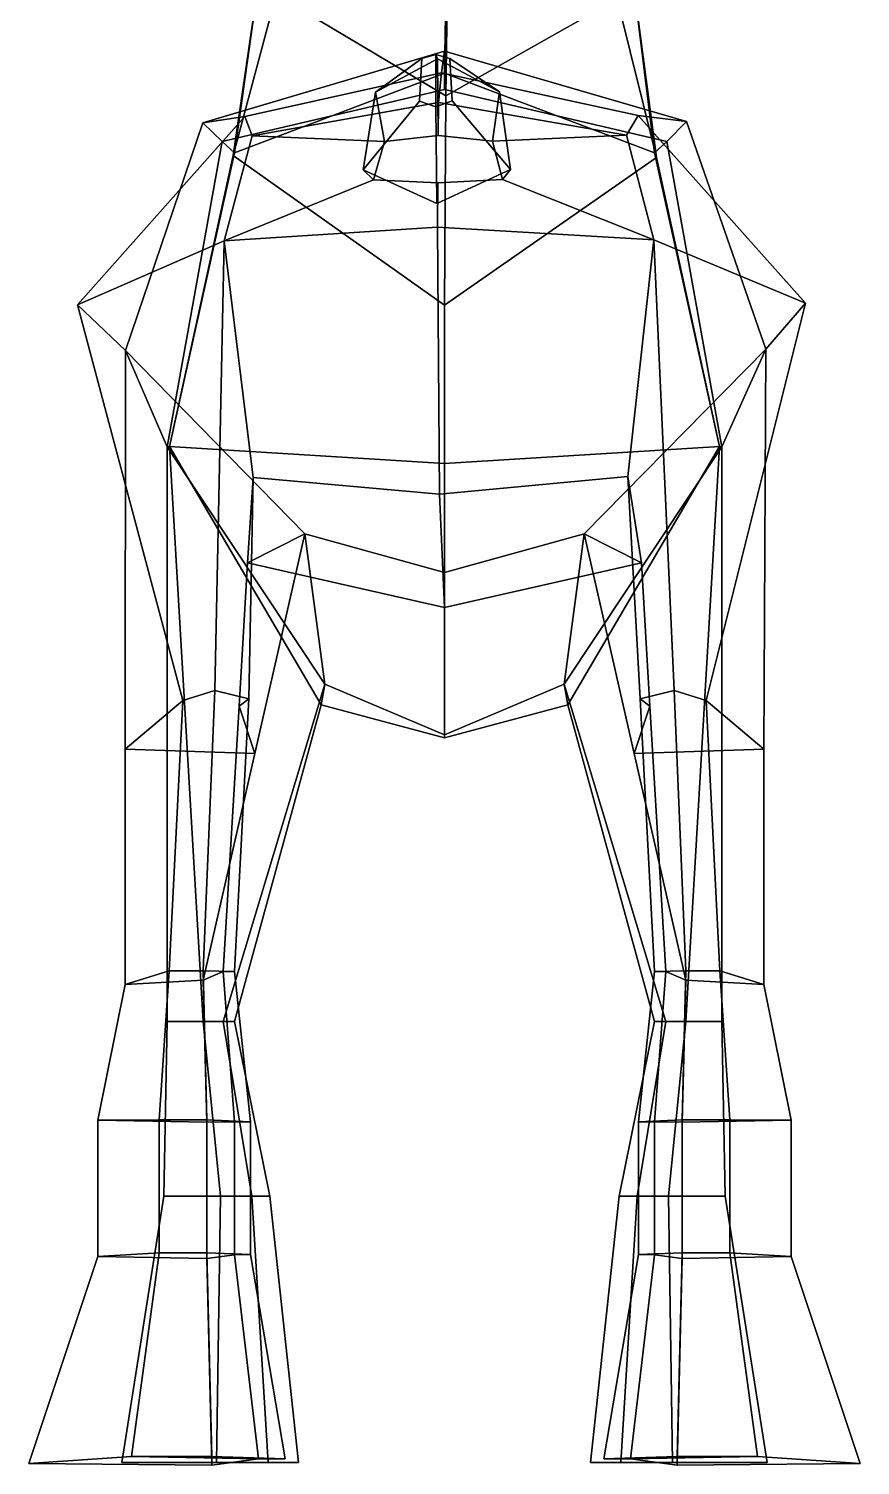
# Model space of a CAD drawing. Extents: x -86 to 94, y -151 to 310.
# Drawn here: x -84.8 to 84.8, y -151.2 to 142 of the extents above; entities that cross this region are included whole.
import ezdxf

# ---------------------------------------------------------------- set-up
doc = ezdxf.new("R2010")
doc.units = 0

msp = doc.modelspace()

# ---------------------------------------------------------------- linework, layer by layer
for points in [[(-34.353928, 148.964569, 188.660904), (0.238306, 128.291229, 204.678467), (0.604456, 152.353012, 223.448151), (-22.245668, 192.479248, 218.033173)], [(35.203953, 148.095322, 188.631317), (25.060854, 191.412445, 217.965652), (0.604456, 152.353012, 223.448151), (0.238306, 128.291229, 204.678467)], [(-43.119759, 116.068153, 165.74556), (-34.353928, 148.964569, 188.660904), (-31.446125, 171.155746, 176.961884), (-37.984264, 151.022797, 155.453949)], [(38.646744, 150.189636, 155.429367), (32.89484, 170.120453, 176.916153), (35.203953, 148.095322, 188.631317), (43.234058, 115.672424, 165.740677)], [(-42.814663, 116.652969, 125.714516), (-37.984264, 151.022797, 155.453949), (0.394181, 156.35939, 152.396255), (0, 132.880707, 127.359703)], [(42.814663, 116.652969, 125.714516), (0, 132.880707, 127.359703), (0.394181, 156.35939, 152.396255), (38.646744, 150.189636, 155.429367)], [(-56.076111, 56.678474, 144.699158), (-43.119759, 116.068153, 165.74556), (-37.984264, 151.022797, 155.453949), (-42.814663, 116.652969, 125.714516)], [(56.076111, 56.678474, 144.699158), (42.814663, 116.652969, 125.714516), (38.646744, 150.189636, 155.429367), (43.234058, 115.672424, 165.740677)], [(-43.119759, 116.068153, 165.74556), (0, 85.547699, 189.667252), (0.238306, 128.291229, 204.678467), (-34.353928, 148.964569, 188.660904)], [(43.234058, 115.672424, 165.740677), (35.203953, 148.095322, 188.631317), (0.238306, 128.291229, 204.678467), (0, 85.547699, 189.667252)], [(-49.289711, 122.779205, 18.724081), (-45.311588, 118.966293, 94.357765), (0, 129.552887, 94.11618), (0.018953, 137.356766, 20.153744)], [(0.018953, 137.356766, 20.153744), (-0.623527, 132.968811, -18.040825), (-40.731102, 124.076469, -18.533026), (-49.289711, 122.779205, 18.724081)], [(-5.129301, 127.217644, -87.266899), (-16.564219, 113.197166, -75.22377), (-14.068173, 129.051422, -65.385933), (-4.65497, 135.884048, -85.889336)], [(-4.65497, 135.884048, -85.889336), (-14.068173, 129.051422, -65.385933), (-1.428208, 135.82843, -64.567001), (-1.794664, 136.705765, -85.821938)], [(-14.068173, 129.051422, -65.385933), (-12.216529, 118.979378, -55.316166), (-1.269356, 120.187744, -57.747787), (-1.428208, 135.82843, -64.567001)], [(-1.795213, 126.042267, -87.527107), (-5.129301, 127.217644, -87.266899), (-4.65497, 135.884048, -85.889336), (-1.794664, 136.705765, -85.821938)], [(-1.795213, 126.042267, -87.527107), (-1.794664, 136.705765, -85.821938), (1.066046, 135.89769, -85.986702), (1.539486, 127.233536, -87.380402)], [(1.066046, 135.89769, -85.986702), (-1.794664, 136.705765, -85.821938), (-1.428208, 135.82843, -64.567001), (11.212599, 129.111649, -65.81617)], [(11.212599, 129.111649, -65.81617), (-1.428208, 135.82843, -64.567001), (-1.269356, 120.187744, -57.747787), (9.761072, 119.031723, -55.690197)], [(0.018953, 137.356766, 20.153744), (49.327618, 123.014122, 17.045765), (39.491085, 124.267563, -19.898283), (-0.623527, 132.968811, -18.040825)], [(49.327618, 123.014122, 17.045765), (0.018953, 137.356766, 20.153744), (0, 129.552887, 94.11618), (45.311588, 118.966293, 94.357765)], [(1.539486, 127.233536, -87.380402), (1.066046, 135.89769, -85.986702), (11.212599, 129.111649, -65.81617), (13.455411, 113.268684, -75.734657)], [(0, 129.552887, 94.11618), (-45.311588, 118.966293, 94.357765), (-42.814663, 116.652969, 125.714516), (0, 132.880707, 127.359703)], [(-0.623527, 132.968811, -18.040825), (-1.218037, 126.89006, -53.70031), (-39.21965, 120.094894, -43.474846), (-40.731102, 124.076469, -18.533026)], [(-0.623527, 132.968811, -18.040825), (39.491085, 124.267563, -19.898283), (37.147675, 120.276825, -44.774502), (-1.218037, 126.89006, -53.70031)], [(0, 129.552887, 94.11618), (0, 132.880707, 127.359703), (42.814663, 116.652969, 125.714516), (45.311588, 118.966293, 94.357765)], [(-16.564219, 113.197166, -75.22377), (-14.445463, 111.120827, -61.882935), (-12.216529, 118.979378, -55.316166), (-14.068173, 129.051422, -65.385933)], [(13.455411, 113.268684, -75.734657), (11.212599, 129.111649, -65.81617), (9.761072, 119.031723, -55.690197), (11.805998, 111.183372, -62.329693)], [(-12.216529, 118.979378, -55.316166), (-39.21965, 120.094894, -43.474846), (-1.218037, 126.89006, -53.70031), (-1.269356, 120.187744, -57.747787)], [(-1.795213, 126.042267, -87.527107), (-1.575986, 106.308235, -77.825653), (-16.564219, 113.197166, -75.22377), (-5.129301, 127.217644, -87.266899)], [(-1.795213, 126.042267, -87.527107), (1.539486, 127.233536, -87.380402), (13.455411, 113.268684, -75.734657), (-1.575986, 106.308235, -77.825653)], [(9.761072, 119.031723, -55.690197), (-1.269356, 120.187744, -57.747787), (-1.218037, 126.89006, -53.70031), (37.147675, 120.276825, -44.774502)], [(-74.820618, 85.629875, -23.136169), (-40.731102, 124.076469, -18.533026), (-39.21965, 120.094894, -43.474846), (-44.92046, 98.694069, -51.248055)], [(-49.289711, 122.779205, 18.724081), (-40.731102, 124.076469, -18.533026), (-74.820618, 85.629875, -23.136169), (-65.027512, 76.286072, 25.603363)], [(73.609238, 85.983452, -25.66222), (42.693867, 98.902763, -52.73912), (37.147675, 120.276825, -44.774502), (39.491085, 124.267563, -19.898283)], [(49.327618, 123.014122, 17.045765), (65.541504, 76.597107, 23.381279), (73.609238, 85.983452, -25.66222), (39.491085, 124.267563, -19.898283)], [(-65.027512, 76.286072, 25.603363), (-56.531761, 56.63512, 95.309067), (-45.311588, 118.966293, 94.357765), (-49.289711, 122.779205, 18.724081)], [(11.805998, 111.183372, -62.329693), (9.761072, 119.031723, -55.690197), (37.147675, 120.276825, -44.774502), (42.693867, 98.902763, -52.73912)], [(65.541504, 76.597107, 23.381279), (49.327618, 123.014122, 17.045765), (45.311588, 118.966293, 94.357765), (56.531761, 56.63512, 95.309067)], [(-56.531761, 56.63512, 95.309067), (-56.076111, 56.678474, 144.699158), (-42.814663, 116.652969, 125.714516), (-45.311588, 118.966293, 94.357765)], [(-14.445463, 111.120827, -61.882935), (-44.92046, 98.694069, -51.248055), (-39.21965, 120.094894, -43.474846), (-12.216529, 118.979378, -55.316166)], [(56.531761, 56.63512, 95.309067), (45.311588, 118.966293, 94.357765), (42.814663, 116.652969, 125.714516), (56.076111, 56.678474, 144.699158)], [(-56.076111, 56.678474, 144.699158), (0, 53.237965, 185.832397), (0, 85.547699, 189.667252), (-43.119759, 116.068153, 165.74556)], [(56.076111, 56.678474, 144.699158), (43.234058, 115.672424, 165.740677), (0, 85.547699, 189.667252), (0, 53.237965, 185.832397)], [(-1.575986, 106.308235, -77.825653), (-1.382576, 110.523323, -65.873596), (-14.445463, 111.120827, -61.882935), (-16.564219, 113.197166, -75.22377)], [(-1.575986, 106.308235, -77.825653), (13.455411, 113.268684, -75.734657), (11.805998, 111.183372, -62.329693), (-1.382576, 110.523323, -65.873596)], [(-14.445463, 111.120827, -61.882935), (-1.382576, 110.523323, -65.873596), (-1.411314, 101.440918, -68.976265), (-44.92046, 98.694069, -51.248055)], [(11.805998, 111.183372, -62.329693), (42.693867, 98.902763, -52.73912), (-1.411314, 101.440918, -68.976265), (-1.382576, 110.523323, -65.873596)], [(-1.008559, 46.986557, -54.008602), (-39.01017, 50.371326, -42.185879), (-44.92046, 98.694069, -51.248055), (-1.411314, 101.440918, -68.976265)], [(-1.008559, 46.986557, -54.008602), (-1.411314, 101.440918, -68.976265), (42.693867, 98.902763, -52.73912), (37.357155, 50.553246, -43.485531)], [(-44.92046, 98.694069, -51.248055), (-46.848373, 6.897779, -58.318516), (-53.354912, 4.854204, -53.945477), (-74.820618, 85.629875, -23.136169)], [(-44.92046, 98.694069, -51.248055), (-39.01017, 50.371326, -42.185879), (-39.908531, 5.192626, -54.669678), (-46.848373, 6.897779, -58.318516)], [(42.693867, 98.902763, -52.73912), (46.848373, 6.897779, -58.318516), (39.908531, 5.192626, -54.669678), (37.357155, 50.553246, -43.485531)], [(42.693867, 98.902763, -52.73912), (73.609238, 85.983452, -25.66222), (53.354912, 4.854204, -53.945477), (46.848373, 6.897779, -58.318516)], [(-65.027512, 76.286072, 25.603363), (-74.820618, 85.629875, -23.136169), (-53.354912, 4.854204, -53.945477), (-65.126823, -5.051296, 3.266989)], [(65.541504, 76.597107, 23.381279), (65.126823, -5.051296, 3.266989), (53.354912, 4.854204, -53.945477), (73.609238, 85.983452, -25.66222)], [(-65.027512, 76.286072, 25.603363), (-65.126823, -5.051296, 3.266989), (-38.668346, -5.970864, 8.037398), (-28.462858, 38.878269, 24.93088)], [(-28.462858, 38.878269, 24.93088), (-24.433628, 8.206121, 96.257156), (-56.531761, 56.63512, 95.309067), (-65.027512, 76.286072, 25.603363)], [(28.462858, 38.878269, 24.93088), (65.541504, 76.597107, 23.381279), (56.531761, 56.63512, 95.309067), (24.433628, 8.206121, 96.257156)], [(65.541504, 76.597107, 23.381279), (28.462858, 38.878269, 24.93088), (38.668346, -5.970864, 8.037398), (65.126823, -5.051296, 3.266989)], [(-49.189568, -60.651951, 133.026962), (-56.076111, 56.678474, 144.699158), (-56.531761, 56.63512, 95.309067), (-56.531761, -60.651951, 113.940643)], [(-45.160339, -60.651951, 114.367279), (-56.531761, -60.651951, 113.940643), (-56.531761, 56.63512, 95.309067), (-24.433628, 8.206121, 96.257156)], [(0, -2.786196, 144.699158), (0, 53.237965, 185.832397), (-56.076111, 56.678474, 144.699158), (-25.180265, 3.946886, 131.009415)], [(-42.814663, -60.651951, 127.6231), (-25.180265, 3.946886, 131.009415), (-56.076111, 56.678474, 144.699158), (-49.189568, -60.651951, 133.026962)], [(0, -2.786196, 144.699158), (25.180265, 3.946886, 131.009415), (56.076111, 56.678474, 144.699158), (0, 53.237965, 185.832397)], [(45.160339, -60.651951, 114.367279), (24.433628, 8.206121, 96.257156), (56.531761, 56.63512, 95.309067), (56.531761, -60.651951, 113.940643)], [(42.814663, -60.651951, 127.6231), (49.189568, -60.651951, 133.026962), (56.076111, 56.678474, 144.699158), (25.180265, 3.946886, 131.009415)], [(49.189568, -60.651951, 133.026962), (56.531761, -60.651951, 113.940643), (56.531761, 56.63512, 95.309067), (56.076111, 56.678474, 144.699158)], [(-39.908531, 5.192626, -54.669678), (-39.01017, 50.371326, -42.185879), (-40.146828, 32.980228, -24.311434), (-41.89629, 3.710036, -51.497101)], [(0, 23.818953, -24.102381), (-40.146828, 32.980228, -24.311434), (-39.01017, 50.371326, -42.185879), (-1.008559, 46.986557, -54.008602)], [(0, 23.818953, -24.102381), (-1.008559, 46.986557, -54.008602), (37.357155, 50.553246, -43.485531), (40.146828, 32.980228, -24.311434)], [(37.357155, 50.553246, -43.485531), (39.908531, 5.192626, -54.669678), (41.89629, 3.710036, -51.497101), (40.146828, 32.980228, -24.311434)], [(-38.668346, -5.970864, 8.037398), (-41.89629, 3.710036, -51.497101), (-40.146828, 32.980228, -24.311434), (-28.462858, 38.878269, 24.93088)], [(-28.462858, 38.878269, 24.93088), (-40.146828, 32.980228, -24.311434), (0, 23.818953, -24.102381), (0, 30.993748, 24.93088)], [(0, 30.993748, 24.93088), (0, -2.139343, 96.49324), (-24.433628, 8.206121, 96.257156), (-28.462858, 38.878269, 24.93088)], [(0, 30.993748, 24.93088), (28.462858, 38.878269, 24.93088), (24.433628, 8.206121, 96.257156), (0, -2.139343, 96.49324)], [(28.462858, 38.878269, 24.93088), (0, 30.993748, 24.93088), (0, 23.818953, -24.102381), (40.146828, 32.980228, -24.311434)], [(38.668346, -5.970864, 8.037398), (28.462858, 38.878269, 24.93088), (40.146828, 32.980228, -24.311434), (41.89629, 3.710036, -51.497101)], [(-49.189568, -50.323795, -58.925941), (-56.181801, -50.323795, -58.925941), (-53.354912, 4.854204, -53.945477), (-46.848373, 6.897779, -58.318516)], [(-46.848373, 6.897779, -58.318516), (-39.908531, 5.192626, -54.669678), (-42.814663, -50.465538, -58.925941), (-49.189568, -50.323795, -58.925941)], [(-45.160339, -60.651951, 114.367279), (-24.433628, 8.206121, 96.257156), (-25.180265, 3.946886, 131.009415), (-42.814663, -60.651951, 127.6231)], [(0, -2.139343, 96.49324), (0, -2.786196, 144.699158), (-25.180265, 3.946886, 131.009415), (-24.433628, 8.206121, 96.257156)], [(0, -2.139343, 96.49324), (24.433628, 8.206121, 96.257156), (25.180265, 3.946886, 131.009415), (0, -2.786196, 144.699158)], [(45.160339, -60.651951, 114.367279), (42.814663, -60.651951, 127.6231), (25.180265, 3.946886, 131.009415), (24.433628, 8.206121, 96.257156)], [(46.848373, 6.897779, -58.318516), (49.189568, -50.323795, -58.925941), (42.814663, -50.465538, -58.925941), (39.908531, 5.192626, -54.669678)], [(49.189568, -50.323795, -58.925941), (46.848373, 6.897779, -58.318516), (53.354912, 4.854204, -53.945477), (56.181801, -50.323795, -58.925941)], [(-53.354912, 4.854204, -53.945477), (-56.181801, -50.323795, -58.925941), (-65.126823, -53.108974, -9.378736), (-65.126823, -5.051296, 3.266989)], [(-45.150337, -50.473328, -58.925941), (-41.89629, 3.710036, -51.497101), (-38.668346, -5.970864, 8.037398), (-49.189568, -52.207554, -9.378736)], [(-42.814663, -50.465538, -58.925941), (-39.908531, 5.192626, -54.669678), (-41.89629, 3.710036, -51.497101), (-45.150337, -50.473328, -58.925941)], [(45.150337, -50.473328, -58.925941), (49.189568, -52.207554, -9.378736), (38.668346, -5.970864, 8.037398), (41.89629, 3.710036, -51.497101)], [(42.814663, -50.465538, -58.925941), (45.150337, -50.473328, -58.925941), (41.89629, 3.710036, -51.497101), (39.908531, 5.192626, -54.669678)], [(53.354912, 4.854204, -53.945477), (65.126823, -5.051296, 3.266989), (65.126823, -53.108974, -9.378736), (56.181801, -50.323795, -58.925941)], [(-65.126823, -5.051296, 3.266989), (-65.126823, -53.108974, -9.378736), (-49.189568, -52.207554, -9.378736), (-38.668346, -5.970864, 8.037398)], [(65.126823, -5.051296, 3.266989), (38.668346, -5.970864, 8.037398), (49.189568, -52.207554, -9.378736), (65.126823, -53.108974, -9.378736)], [(-70.682419, -80.801292, -38.68512), (-65.126823, -53.108974, -9.378736), (-56.181801, -50.323795, -58.925941), (-58.200027, -80.751923, -71.540642)], [(-48.44268, -81.167236, -38.68512), (-49.189568, -52.207554, -9.378736), (-65.126823, -53.108974, -9.378736), (-70.682419, -80.801292, -38.68512)], [(-58.200027, -80.751923, -71.540642), (-56.181801, -50.323795, -58.925941), (-49.189568, -50.323795, -58.925941), (-48.44268, -80.751923, -72.730034)], [(-39.546783, -81.101952, -72.376427), (-48.44268, -80.751923, -72.730034), (-49.189568, -50.323795, -58.925941), (-42.814663, -50.465538, -58.925941)], [(-48.44268, -81.167236, -38.68512), (-42.806099, -81.121162, -71.512718), (-45.150337, -50.473328, -58.925941), (-49.189568, -52.207554, -9.378736)], [(-42.806099, -81.121162, -71.512718), (-39.546783, -81.101952, -72.376427), (-42.814663, -50.465538, -58.925941), (-45.150337, -50.473328, -58.925941)], [(39.546783, -81.101952, -72.376427), (42.814663, -50.465538, -58.925941), (49.189568, -50.323795, -58.925941), (48.44268, -80.751923, -72.730034)], [(42.806099, -81.121162, -71.512718), (45.150337, -50.473328, -58.925941), (42.814663, -50.465538, -58.925941), (39.546783, -81.101952, -72.376427)], [(48.44268, -81.167236, -38.68512), (49.189568, -52.207554, -9.378736), (45.150337, -50.473328, -58.925941), (42.806099, -81.121162, -71.512718)], [(58.200027, -80.751923, -71.540642), (48.44268, -80.751923, -72.730034), (49.189568, -50.323795, -58.925941), (56.181801, -50.323795, -58.925941)], [(48.44268, -81.167236, -38.68512), (70.682419, -80.801292, -38.68512), (65.126823, -53.108974, -9.378736), (49.189568, -52.207554, -9.378736)], [(70.682419, -80.801292, -38.68512), (58.200027, -80.751923, -71.540642), (56.181801, -50.323795, -58.925941), (65.126823, -53.108974, -9.378736)], [(-39.296024, -96.295654, 97.746178), (-57.262871, -96.295654, 97.072083), (-56.531761, -60.651951, 113.940643), (-45.160339, -60.651951, 114.367279)], [(-45.662209, -96.295654, 127.228447), (-49.189568, -60.651951, 133.026962), (-56.531761, -60.651951, 113.940643), (-57.262871, -96.295654, 97.072083)], [(-45.662209, -96.295654, 127.228447), (-35.589855, -96.295654, 118.690353), (-42.814663, -60.651951, 127.6231), (-49.189568, -60.651951, 133.026962)], [(-35.589855, -96.295654, 118.690353), (-39.296024, -96.295654, 97.746178), (-45.160339, -60.651951, 114.367279), (-42.814663, -60.651951, 127.6231)], [(35.589855, -96.295654, 118.690353), (42.814663, -60.651951, 127.6231), (45.160339, -60.651951, 114.367279), (39.296024, -96.295654, 97.746178)], [(45.662209, -96.295654, 127.228447), (49.189568, -60.651951, 133.026962), (42.814663, -60.651951, 127.6231), (35.589855, -96.295654, 118.690353)], [(39.296024, -96.295654, 97.746178), (45.160339, -60.651951, 114.367279), (56.531761, -60.651951, 113.940643), (57.262871, -96.295654, 97.072083)], [(45.662209, -96.295654, 127.228447), (57.262871, -96.295654, 97.072083), (56.531761, -60.651951, 113.940643), (49.189568, -60.651951, 133.026962)], [(-70.682419, -108.633667, -17.726255), (-70.682419, -80.801292, -38.68512), (-58.200027, -80.751923, -71.540642), (-58.200027, -107.83596, -48.340786)], [(-48.44268, -108.999603, -17.726255), (-48.44268, -81.167236, -38.68512), (-70.682419, -80.801292, -38.68512), (-70.682419, -108.633667, -17.726255)], [(-58.200027, -107.83596, -48.340786), (-58.200027, -80.751923, -71.540642), (-48.44268, -80.751923, -72.730034), (-48.44268, -107.83596, -48.48946)], [(-39.546783, -108.224167, -48.445263), (-48.44268, -107.83596, -48.48946), (-48.44268, -80.751923, -72.730034), (-39.546783, -81.101952, -72.376427)], [(-48.44268, -108.999603, -17.726255), (-42.806099, -108.245483, -48.337296), (-42.806099, -81.121162, -71.512718), (-48.44268, -81.167236, -38.68512)], [(-42.806099, -108.245483, -48.337296), (-39.546783, -108.224167, -48.445263), (-39.546783, -81.101952, -72.376427), (-42.806099, -81.121162, -71.512718)], [(39.546783, -108.224167, -48.445263), (39.546783, -81.101952, -72.376427), (48.44268, -80.751923, -72.730034), (48.44268, -107.83596, -48.48946)], [(42.806099, -108.245483, -48.337296), (42.806099, -81.121162, -71.512718), (39.546783, -81.101952, -72.376427), (39.546783, -108.224167, -48.445263)], [(48.44268, -108.999603, -17.726255), (48.44268, -81.167236, -38.68512), (42.806099, -81.121162, -71.512718), (42.806099, -108.245483, -48.337296)], [(58.200027, -107.83596, -48.340786), (48.44268, -107.83596, -48.48946), (48.44268, -80.751923, -72.730034), (58.200027, -80.751923, -71.540642)], [(48.44268, -108.999603, -17.726255), (70.682419, -108.633667, -17.726255), (70.682419, -80.801292, -38.68512), (48.44268, -81.167236, -38.68512)], [(70.682419, -108.633667, -17.726255), (58.200027, -107.83596, -48.340786), (58.200027, -80.751923, -71.540642), (70.682419, -80.801292, -38.68512)], [(-35.956993, -150.655762, 97.585144), (-65.781952, -150.655762, 96.378525), (-57.262871, -96.295654, 97.072083), (-39.296024, -96.295654, 97.746178)], [(-46.524853, -150.655762, 150.358398), (-45.662209, -96.295654, 127.228447), (-57.262871, -96.295654, 97.072083), (-65.781952, -150.655762, 96.378525)], [(-46.524853, -150.655762, 150.358398), (-29.80475, -150.655762, 135.075241), (-35.589855, -96.295654, 118.690353), (-45.662209, -96.295654, 127.228447)], [(-29.80475, -150.655762, 135.075241), (-35.956993, -150.655762, 97.585144), (-39.296024, -96.295654, 97.746178), (-35.589855, -96.295654, 118.690353)], [(29.80475, -150.655762, 135.075241), (35.589855, -96.295654, 118.690353), (39.296024, -96.295654, 97.746178), (35.956993, -150.655762, 97.585144)], [(46.524853, -150.655762, 150.358398), (45.662209, -96.295654, 127.228447), (35.589855, -96.295654, 118.690353), (29.80475, -150.655762, 135.075241)], [(35.956993, -150.655762, 97.585144), (39.296024, -96.295654, 97.746178), (57.262871, -96.295654, 97.072083), (65.781952, -150.655762, 96.378525)], [(46.524853, -150.655762, 150.358398), (65.781952, -150.655762, 96.378525), (57.262871, -96.295654, 97.072083), (45.662209, -96.295654, 127.228447)], [(-84.785172, -150.88179, 25.570145), (-70.682419, -108.633667, -17.726255), (-58.200027, -107.83596, -48.340786), (-63.814747, -149.416595, -44.121464)], [(-63.814747, -149.416595, -44.121464), (-58.200027, -107.83596, -48.340786), (-48.44268, -107.83596, -48.48946), (-47.422398, -149.416595, -44.845631)], [(-32.477287, -149.875626, -44.630337), (-47.422398, -149.416595, -44.845631), (-48.44268, -107.83596, -48.48946), (-39.546783, -108.224167, -48.445263)], [(-47.422398, -151.222382, 25.570145), (-37.952946, -149.900864, -44.104465), (-42.806099, -108.245483, -48.337296), (-48.44268, -108.999603, -17.726255)], [(-37.952946, -149.900864, -44.104465), (-32.477287, -149.875626, -44.630337), (-39.546783, -108.224167, -48.445263), (-42.806099, -108.245483, -48.337296)], [(32.477287, -149.875626, -44.630337), (39.546783, -108.224167, -48.445263), (48.44268, -107.83596, -48.48946), (47.422398, -149.416595, -44.845631)], [(37.952946, -149.900864, -44.104465), (42.806099, -108.245483, -48.337296), (39.546783, -108.224167, -48.445263), (32.477287, -149.875626, -44.630337)], [(47.422398, -151.222382, 25.570145), (48.44268, -108.999603, -17.726255), (42.806099, -108.245483, -48.337296), (37.952946, -149.900864, -44.104465)], [(63.814747, -149.416595, -44.121464), (47.422398, -149.416595, -44.845631), (48.44268, -107.83596, -48.48946), (58.200027, -107.83596, -48.340786)], [(84.785172, -150.88179, 25.570145), (63.814747, -149.416595, -44.121464), (58.200027, -107.83596, -48.340786), (70.682419, -108.633667, -17.726255)], [(-47.422398, -151.222382, 25.570145), (-48.44268, -108.999603, -17.726255), (-70.682419, -108.633667, -17.726255), (-84.785172, -150.88179, 25.570145)], [(47.422398, -151.222382, 25.570145), (84.785172, -150.88179, 25.570145), (70.682419, -108.633667, -17.726255), (48.44268, -108.999603, -17.726255)], [(-84.785172, -150.88179, 25.570145), (-63.814747, -149.416595, -44.121464), (-37.952946, -149.900864, -44.104465), (-47.422398, -151.222382, 25.570145)], [(-63.814747, -149.416595, -44.121464), (-47.422398, -149.416595, -44.845631), (-32.477287, -149.875626, -44.630337), (-37.952946, -149.900864, -44.104465)], [(63.814747, -149.416595, -44.121464), (37.952946, -149.900864, -44.104465), (32.477287, -149.875626, -44.630337), (47.422398, -149.416595, -44.845631)], [(84.785172, -150.88179, 25.570145), (47.422398, -151.222382, 25.570145), (37.952946, -149.900864, -44.104465), (63.814747, -149.416595, -44.121464)], [(-65.781952, -150.655762, 96.378525), (-35.956993, -150.655762, 97.585144), (-29.80475, -150.655762, 135.075241), (-46.524853, -150.655762, 150.358398)], [(65.781952, -150.655762, 96.378525), (46.524853, -150.655762, 150.358398), (29.80475, -150.655762, 135.075241), (35.956993, -150.655762, 97.585144)]]:
    msp.add_3dface(points)

doc.saveas('drawing.dxf')
